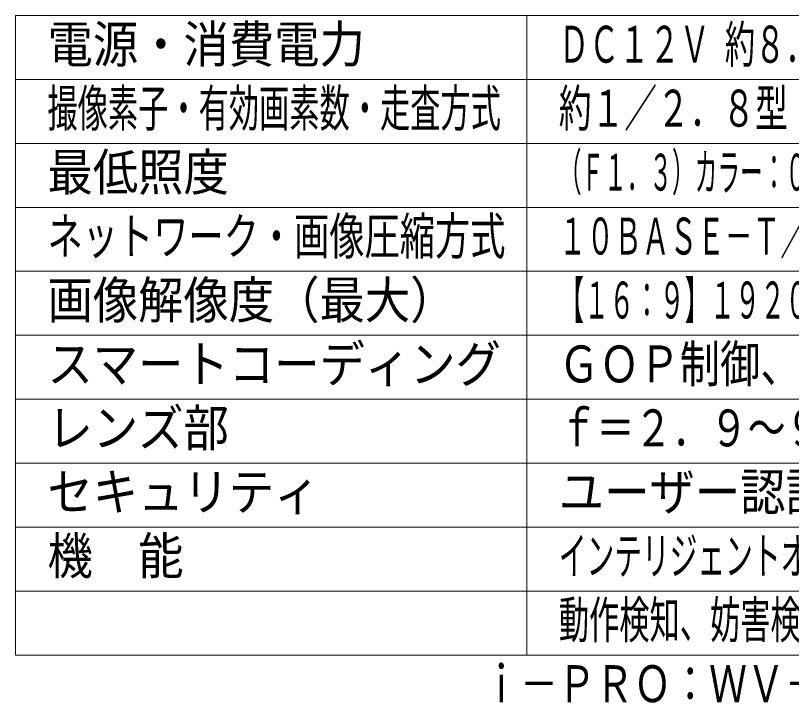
# Model space of a CAD drawing. Units: millimetres on the paper. Extents: x -62 to 65, y -59 to 59.
# Drawn here: x -62.5 to -1.8, y -59 to -4.6 of the extents above; entities that cross this region are included whole.
import ezdxf
from ezdxf.enums import TextEntityAlignment as Align

# ---------------------------------------------------------------- set-up
doc = ezdxf.new("R2010")
doc.units = ezdxf.units.MM
doc.layers.add('0-0_WAKU', color=4, linetype='Continuous', lineweight=9)
doc.layers.add('0-4_MOJI1', color=7, linetype='Continuous', lineweight=9)
doc.layers.add('0-5_相当品', color=4, linetype='Continuous')
doc.styles.add('ＭＳ ゴシック', font='')
doc.styles.get('ＭＳ ゴシック').set_extended_font_data('MS Gothic')

msp = doc.modelspace()

# ---------------------------------------------------------------- linework, layer by layer
at = {"layer": '0-0_WAKU', "color": 3}
for p, q in [((-62.478, -4.582), (62.522, -4.582)), ((-62.478, -54.582), (-62.478, -4.582)), ((-22.478, -54.582), (-22.478, -4.582)), ((-62.478, -54.582), (62.522, -54.582))]:
    msp.add_line(p, q, dxfattribs=at)
at = {"layer": '0-0_WAKU'}
for p, q in [((-62.478, -9.582), (62.522, -9.582)), ((-62.478, -14.582), (62.522, -14.582)), ((-62.478, -19.582), (62.522, -19.582)), ((62.522, -24.582), (-62.478, -24.582)), ((62.522, -29.582), (-62.478, -29.582)), ((-62.478, -34.582), (62.522, -34.582)), ((-62.478, -39.582), (62.522, -39.582)), ((-62.478, -44.582), (62.522, -44.582)), ((-62.478, -49.582), (62.522, -49.582))]:
    msp.add_line(p, q, dxfattribs=at)

# ---------------------------------------------------------------- texts
at = {"layer": '0-4_MOJI1', "style": 'ＭＳ ゴシック'}
for s, height, width, p in [('電源・消費電力', 2.889, 0.9, (-59.978, -9.137)), ('ＤＣ１２Ｖ 約８．６Ｗ、ＰｏＥ（ＩＥＥＥ８０２．３ａｆ準拠）約８．７Ｗ', 2.886, 0.6, (-19.978, -9.137)), ('撮像素子・有効画素数・走査方式', 2.889, 0.6, (-59.978, -14.137)), ('約１／２．８型 ＣＭＯＳセンサー・約２１０万画素・プログレッシブ', 2.886, 0.65, (-19.978, -14.137)), ('最低照度', 2.889, 0.9, (-59.978, -19.137)), ('（Ｆ１．３）カラー：０．０００６ｌｘ、白黒：０．０００４ｌｘ／０ｌｘ（ＩＲ ＬＥＤ点灯時）', 2.886, 0.45, (-19.978, -19.137)), ('ネットワーク・画像圧縮方式', 2.886, 0.7, (-59.978, -24.137)), ('１０ＢＡＳＥ－Ｔ／１００ＢＡＳＥ－ＴＸ・Ｈ．２６５、Ｈ．２６４、ＪＰＥＧ', 2.886, 0.55, (-19.978, -24.137)), ('画像解像度（最大）', 2.889, 0.9, (-59.978, -29.137)), ('【１６：９】１９２０×１０８０（６０ｆｐｓ）【４：３】１２８０×９６０（３０ｆｐｓ）', 2.886, 0.5, (-19.978, -29.137)), ('スマートコーディング', 2.889, 0.9, (-59.978, -34.137)), ('ＧＯＰ制御、スマートＶＩＱＳ、スマートＰピクチャ制御', 2.889, 0.8, (-19.978, -34.137)), ('レンズ部', 2.889, 0.9, (-59.978, -39.137)), ('ｆ＝２．９～９ｍｍ（３．１倍、電動ズーム／電動フォーカス）', 2.889, 0.75, (-19.978, -39.137)), ('ユーザー認証／ホスト認証／ＨＴＴＰＳ', 2.889, 0.9, (-19.978, -44.137)), ('セキュリティ', 2.889, 0.9, (-59.978, -44.137)), ('機\u3000能', 2.889, 0.9, (-59.978, -49.137)), ('インテリジェントオート、スーパーダイナミック、逆光／強光補正、カラー／白黒切換、', 2.889, 0.55, (-19.978, -49.137)), ('動作検知、妨害検知、音検知、ＡＩアプリ搭載可能、ＭｉｃｒｏＳＤスロット', 2.889, 0.6, (-19.978, -54.137))]:
    msp.add_text(s, height=height, dxfattribs=dict(at, width=width)).set_placement(p, align=Align.BOTTOM_LEFT)
at = {"layer": '0-5_相当品', "style": 'ＭＳ ゴシック', "width": 0.75}
msp.add_text('ｉ－ＰＲＯ：ＷＶ－Ｓ２１３６ＬＵＸ＋ＷＶ－ＱＷＬ５００－ＷＵＸ', height=2.889, dxfattribs=at).set_placement((-25.958, -59.137), align=Align.BOTTOM_LEFT)

doc.saveas('drawing.dxf')
